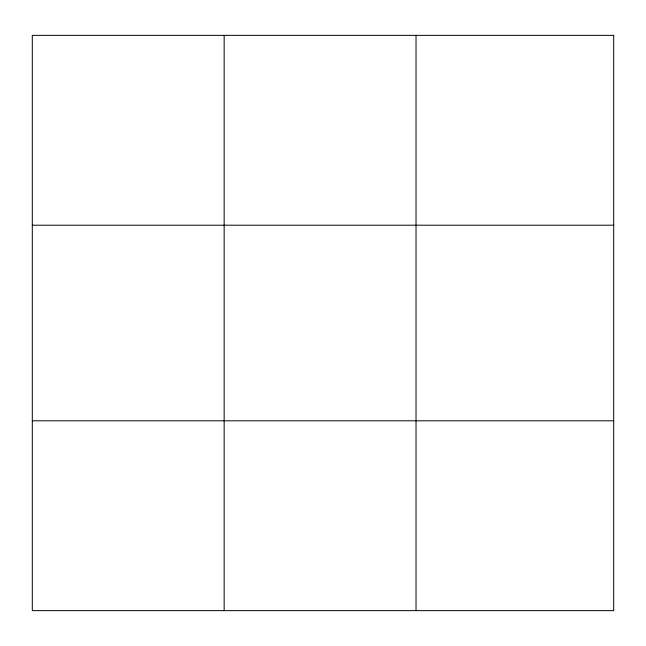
<?xml version="1.0" encoding="UTF-8"?>
<svg xmlns="http://www.w3.org/2000/svg" width="646" height="646" viewBox="0 0 646 646"><rect width="100%" height="100%" fill="white"/><g stroke="black" fill="none" stroke-linecap="round" stroke-linejoin="round"><path stroke-width="0.97" d="M224.162 35.36L224.162 610.64M416.024 35.36L416.024 610.64M32.3 225.204L613.7 225.204M32.3 420.796L613.7 420.796M613.7 35.36L613.7 610.64L32.3 610.64L32.3 35.36L613.7 35.36"/></g></svg>
